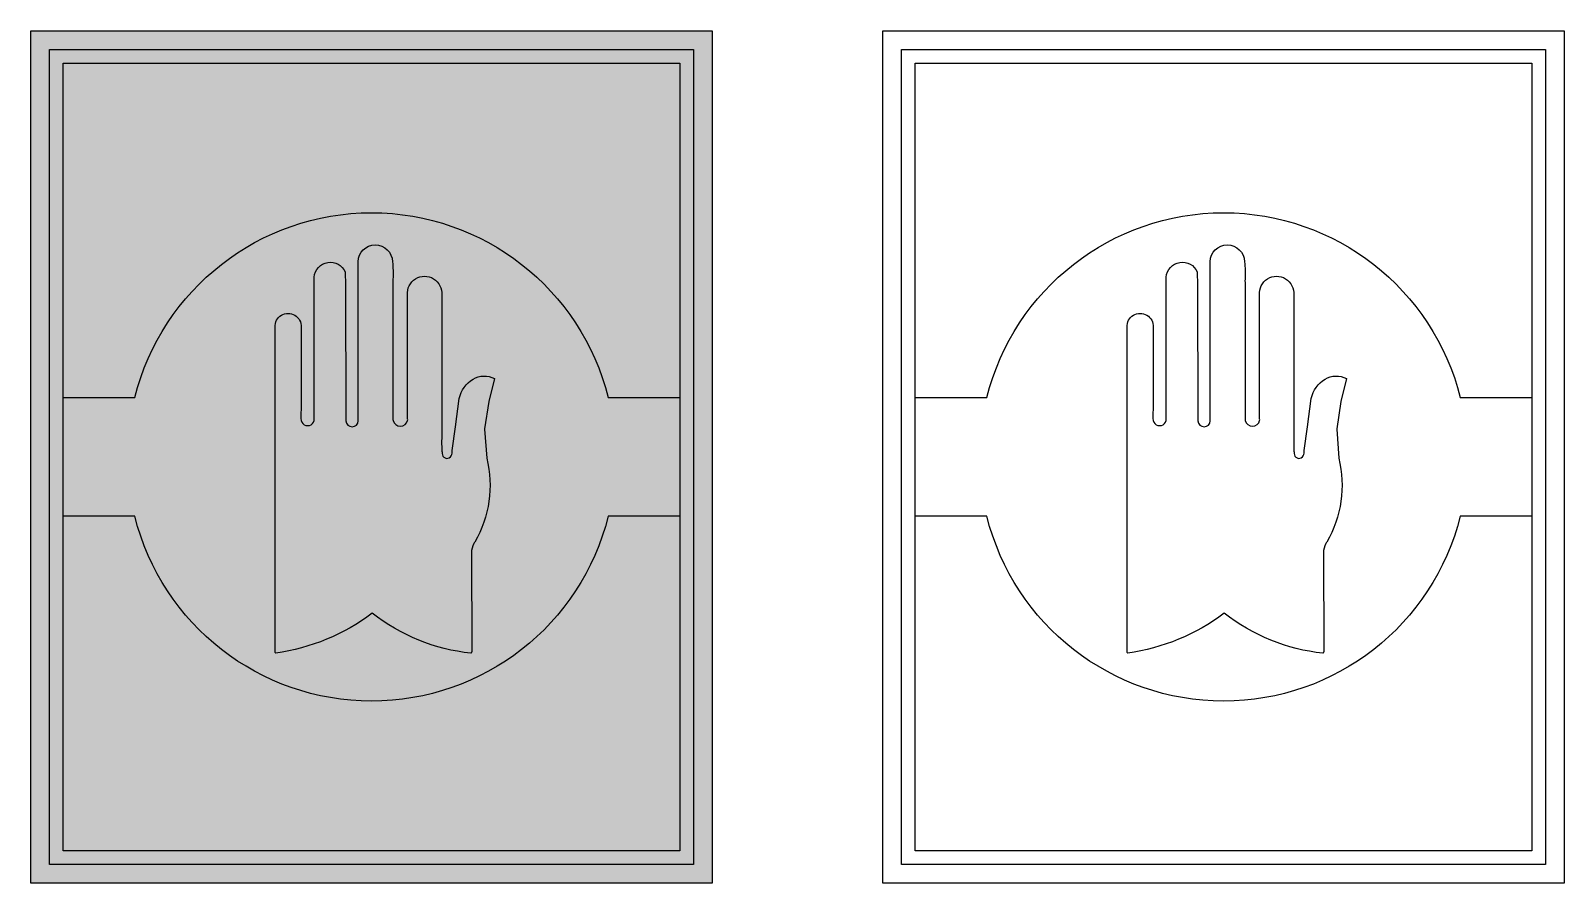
# Model space of a CAD drawing. Extents: x -500 to 400, y 0 to 500.
import ezdxf

# ---------------------------------------------------------------- set-up
doc = ezdxf.new("R2010")
doc.units = 0
doc.header["$MEASUREMENT"] = 0

msp = doc.modelspace()

# ---------------------------------------------------------------- hatches: boundary and pattern name
h = msp.add_hatch(color=1)
h.paths.add_polyline_path([(-500, 0), (-500, 500), (-100, 500), (-100, 0)])
h.paths.add_polyline_path([(-489, 11), (-489, 489), (-111, 489), (-111, 11)], flags=16)
edge = h.paths.add_edge_path(flags=0)
edge.add_line((-480.9814, 250.037), (-480.9814, 284.84))
edge.add_line((-480.9814, 284.84), (-438.8643, 284.84))
edge.add_arc((-299.9631499999999, 250.0374105515358), 143.1947963567142, 14.06625038565619, 165.9337496143438, ccw=False)
edge.add_line((-161.062, 284.84), (-118.981, 284.84))
edge.add_line((-118.981, 284.84), (-118.981, 250.037))
edge.add_line((-118.981, 250.037), (-118.981, 215.234))
edge.add_line((-118.981, 215.234), (-161.062, 215.234))
edge.add_arc((-299.9631499999999, 250.0365894484642), 143.1947963567142, 194.0662503856562, 345.9337496143438, ccw=False)
edge.add_line((-438.8643, 215.234), (-480.9814, 215.234))
edge.add_line((-480.9814, 215.234), (-480.9814, 250.037))
edge = h.paths.add_edge_path(flags=0)
edge.add_line((-341.288, 326.135), (-341.288, 313.734))
edge.add_line((-341.288, 313.734), (-341.288, 281.135))
edge.add_line((-341.288, 281.135), (-341.388, 272.534))
edge.add_arc((-337.488, 272.2952133011946), 3.907303301194653, 176.4963045948253, 363.5036954051747)
edge.add_arc((-338.796879020373, 272.634), 5.209838831373047, 358.9001713839986, 361.0998286160014)
edge.add_line((-333.588, 272.734), (-333.588, 275.334))
edge.add_line((-333.588, 275.334), (-333.688, 350.135))
edge.add_line((-333.688, 350.135), (-333.688, 354.534))
edge.add_arc((-323.0370194569784, 355.034), 10.6627100930216, 177.3122781294108, 182.6877218705892, ccw=False)
edge.add_arc((-324.1461459599763, 354.6436903558552), 9.583299524880484, 23.950471256162928, 174.6694090938093, ccw=False)
edge.add_line((-315.388, 358.534), (-315.288, 350.734))
edge.add_line((-315.288, 350.734), (-314.9880000000001, 272.734))
edge.add_line((-314.9880000000001, 272.734), (-314.9880000000001, 271.435))
edge.add_arc((-312.0071110872435, 271.3345), 2.982582599056596, 178.0690170847474, 181.9309829152537)
edge.add_arc((-311.388, 271.3128428570692), 3.600863257069198, 181.2546224776216, 358.7453775223784)
edge.add_arc((-309.9432355214993, 271.284), 2.15581542649932, 358.6710152269934, 361.3289847730081)
edge.add_line((-307.788, 271.334), (-307.888, 275.334))
edge.add_line((-307.888, 275.334), (-307.888, 281.834))
edge.add_line((-307.888, 281.834), (-307.888, 364.534))
edge.add_arc((-297.788, 364.2742828956767), 10.10333870432337, 1.4730114206076905, 178.5269885793923, ccw=False)
edge.add_arc((-351.3990059183543, 357.5239707014074), 64.09549739174902, -2.942239557993787, 6.278914454579876, ccw=False)
edge.add_arc((-196.8109534896786, 353.284), 90.58202831982139, 179.3990862268151, 180.6009137731849)
edge.add_line((-287.388, 352.334), (-287.388, 288.935))
edge.add_line((-287.388, 288.935), (-287.388, 287.935))
edge.add_line((-287.388, 287.935), (-287.388, 287.635))
edge.add_line((-287.388, 287.635), (-287.388, 286.034))
edge.add_line((-287.388, 286.034), (-287.388, 272.635))
edge.add_arc((-283.3541059369497, 272.290717837283), 4.048559190561252, 175.1217788111965, 193.6688963695621)
edge.add_arc((-283.0507860774201, 272.4605560205005), 4.384416756312206, 194.8888939750489, 346.4726592964153)
edge.add_arc((-282.384008632387, 271.8845), 3.623993423586941, 352.8750005792464, 367.1249994207536)
edge.add_line((-278.788, 272.334), (-278.788, 289.135))
edge.add_line((-278.788, 289.135), (-278.788, 289.435))
edge.add_line((-278.788, 289.435), (-278.888, 343.435))
edge.add_arc((-264.301646501918, 344.2345), 14.60824796548202, 176.8626713599858, 183.1373286400144, ccw=False)
edge.add_arc((-268.838, 345.92814823149), 10.08969776851006, -5.084217200842716, 185.0842172008427, ccw=False)
edge.add_line((-258.788, 345.034), (-258.788, 262.834))
edge.add_line((-258.788, 262.834), (-258.788, 261.034))
edge.add_arc((-191.8915733929767, 258.6170356853976), 66.94007476308128, 177.9308065945282, 183.754241926953)
edge.add_arc((-237.616358789237, 254.9483077114579), 21.08374489557712, 181.9415265576045, 189.8707556699347)
edge.add_arc((-255.6815161156111, 251.9568603313702), 2.777230636596713, 192.9601842444566, 333.8759264451876)
edge.add_arc((-261.3301667959601, 253.9179677669601), 8.742570038282581, 338.6421788697325, 359.4496958434701)
edge.add_line((-252.588, 253.834), (-250.788, 267.734))
edge.add_line((-250.788, 267.734), (-248.488, 284.334))
edge.add_arc((-231.7176552618991, 280.8671836228106), 17.12493148680888, 120.4176560176493, 168.3201654347619, ccw=False)
edge.add_arc((-233.7354833624874, 284.7023956574971), 12.79757068048833, 62.30690493934139, 121.3206155549104, ccw=False)
edge.add_line((-227.788, 296.034), (-231.188, 282.635))
edge.add_line((-231.188, 282.635), (-233.588, 266.534))
edge.add_arc((-230.7044621287979, 266.434), 2.885271331202067, 178.0138000882818, 181.9861999117171)
edge.add_line((-233.588, 266.334), (-232.388, 249.234))
edge.add_arc((-296.1522500806092, 233.2763196004861), 65.73071695999901, -30.27815206912618, 14.050296349936389, ccw=False)
edge.add_arc((-232.4913770228308, 194.892076263816), 8.663235988512563, 142.7573189032071, 149.9212657727301)
edge.add_arc((-229.1798587578338, 193.5546549565396), 12.20945851515502, 152.2794579441616, 179.1583505838973)
edge.add_line((-241.388, 193.734), (-241.088, 136.834))
edge.add_line((-241.088, 136.834), (-241.088, 136.635))
edge.add_arc((-247.4819244026487, 137.5959811006622), 6.465736921853303, 340.47486289713447, 351.4526501670114, ccw=False)
edge.add_arc((-244.7270938062497, 136.9708650777366), 3.67538147461545, 331.7989253962215, 335.2992419855726, ccw=False)
edge.add_arc((-242.2984835924523, 135.1845), 0.8119937830023279, -3.4949783171023228, 3.4949783171002196, ccw=False)
edge.add_arc((-242.3765011549338, 135.8235011549338), 1.124040987982119, 307.77216941351105, 322.22783058648895, ccw=False)
edge.add_arc((-229.7169716653035, 247.5074485352735), 113.2071627089775, 231.8883274906696, 263.92994122446134, ccw=False)
edge.add_arc((-372.5291694895668, 254.7080991243743), 120.7846174871507, 277.77549416517087, 307.14933479457414, ccw=False)
edge.add_arc((-354.8759194164861, 137.200107444685), 2.532504080856313, 227.4648353318885, 238.795369376419, ccw=False)
edge.add_line((-356.588, 135.334), (-356.4880000000001, 152.034))
edge.add_line((-356.4880000000001, 152.034), (-356.4880000000001, 286.135))
edge.add_line((-356.4880000000001, 286.135), (-356.588, 326.135))
edge.add_arc((-348.938, 326.586285066268), 7.663299433731936, -3.376052069660716, 183.3760520696607, ccw=False)
h = msp.add_hatch(color=7)
h.paths.add_polyline_path([(-489, 11), (-489, 489), (-111, 489), (-111, 11)])
h.paths.add_polyline_path([(-481, 19), (-481, 481), (-119, 481), (-119, 19)], flags=16)
h = msp.add_hatch(color=2)
h.paths.add_polyline_path([(-481, 19), (-481, 481), (-119, 481), (-119, 19)])
edge = h.paths.add_edge_path()
edge.add_line((-480.9814, 250.037), (-480.9814, 284.84))
edge.add_line((-480.9814, 284.84), (-438.8643, 284.84))
edge.add_arc((-299.9631499999999, 250.0374105515358), 143.1947963567142, 14.06625038565619, 165.9337496143438, ccw=False)
edge.add_line((-161.062, 284.84), (-118.981, 284.84))
edge.add_line((-118.981, 284.84), (-118.981, 250.037))
edge.add_line((-118.981, 250.037), (-118.981, 215.234))
edge.add_line((-118.981, 215.234), (-161.062, 215.234))
edge.add_arc((-299.9631499999999, 250.0365894484642), 143.1947963567142, 194.0662503856562, 345.9337496143438, ccw=False)
edge.add_line((-438.8643, 215.234), (-480.9814, 215.234))
edge.add_line((-480.9814, 215.234), (-480.9814, 250.037))
edge = h.paths.add_edge_path(flags=16)
edge.add_line((-341.288, 326.135), (-341.288, 313.734))
edge.add_line((-341.288, 313.734), (-341.288, 281.135))
edge.add_line((-341.288, 281.135), (-341.388, 272.534))
edge.add_arc((-337.488, 272.2952133011946), 3.907303301194653, 176.4963045948253, 363.5036954051747)
edge.add_arc((-338.796879020373, 272.634), 5.209838831373047, 358.9001713839986, 361.0998286160014)
edge.add_line((-333.588, 272.734), (-333.588, 275.334))
edge.add_line((-333.588, 275.334), (-333.688, 350.135))
edge.add_line((-333.688, 350.135), (-333.688, 354.534))
edge.add_arc((-323.0370194569784, 355.034), 10.6627100930216, 177.3122781294108, 182.6877218705892, ccw=False)
edge.add_arc((-324.1461459599763, 354.6436903558552), 9.583299524880484, 23.950471256162928, 174.6694090938093, ccw=False)
edge.add_line((-315.388, 358.534), (-315.288, 350.734))
edge.add_line((-315.288, 350.734), (-314.9880000000001, 272.734))
edge.add_line((-314.9880000000001, 272.734), (-314.9880000000001, 271.435))
edge.add_arc((-312.0071110872435, 271.3345), 2.982582599056596, 178.0690170847474, 181.9309829152537)
edge.add_arc((-311.388, 271.3128428570692), 3.600863257069198, 181.2546224776216, 358.7453775223784)
edge.add_arc((-309.9432355214993, 271.284), 2.15581542649932, 358.6710152269934, 361.3289847730081)
edge.add_line((-307.788, 271.334), (-307.888, 275.334))
edge.add_line((-307.888, 275.334), (-307.888, 281.834))
edge.add_line((-307.888, 281.834), (-307.888, 364.534))
edge.add_arc((-297.788, 364.2742828956767), 10.10333870432337, 1.4730114206076905, 178.5269885793923, ccw=False)
edge.add_arc((-351.3990059183543, 357.5239707014074), 64.09549739174902, -2.942239557993787, 6.278914454579876, ccw=False)
edge.add_arc((-196.8109534896786, 353.284), 90.58202831982139, 179.3990862268151, 180.6009137731849)
edge.add_line((-287.388, 352.334), (-287.388, 288.935))
edge.add_line((-287.388, 288.935), (-287.388, 287.935))
edge.add_line((-287.388, 287.935), (-287.388, 287.635))
edge.add_line((-287.388, 287.635), (-287.388, 286.034))
edge.add_line((-287.388, 286.034), (-287.388, 272.635))
edge.add_arc((-283.3541059369497, 272.290717837283), 4.048559190561252, 175.1217788111965, 193.6688963695621)
edge.add_arc((-283.0507860774201, 272.4605560205005), 4.384416756312206, 194.8888939750489, 346.4726592964153)
edge.add_arc((-282.384008632387, 271.8845), 3.623993423586941, 352.8750005792464, 367.1249994207536)
edge.add_line((-278.788, 272.334), (-278.788, 289.135))
edge.add_line((-278.788, 289.135), (-278.788, 289.435))
edge.add_line((-278.788, 289.435), (-278.888, 343.435))
edge.add_arc((-264.301646501918, 344.2345), 14.60824796548202, 176.8626713599858, 183.1373286400144, ccw=False)
edge.add_arc((-268.838, 345.92814823149), 10.08969776851006, -5.084217200842716, 185.0842172008427, ccw=False)
edge.add_line((-258.788, 345.034), (-258.788, 262.834))
edge.add_line((-258.788, 262.834), (-258.788, 261.034))
edge.add_arc((-191.8915733929767, 258.6170356853976), 66.94007476308128, 177.9308065945282, 183.754241926953)
edge.add_arc((-237.616358789237, 254.9483077114579), 21.08374489557712, 181.9415265576045, 189.8707556699347)
edge.add_arc((-255.6815161156111, 251.9568603313702), 2.777230636596713, 192.9601842444566, 333.8759264451876)
edge.add_arc((-261.3301667959601, 253.9179677669601), 8.742570038282581, 338.6421788697325, 359.4496958434701)
edge.add_line((-252.588, 253.834), (-250.788, 267.734))
edge.add_line((-250.788, 267.734), (-248.488, 284.334))
edge.add_arc((-231.7176552618991, 280.8671836228106), 17.12493148680888, 120.4176560176493, 168.3201654347619, ccw=False)
edge.add_arc((-233.7354833624874, 284.7023956574971), 12.79757068048833, 62.30690493934139, 121.3206155549104, ccw=False)
edge.add_line((-227.788, 296.034), (-231.188, 282.635))
edge.add_line((-231.188, 282.635), (-233.588, 266.534))
edge.add_arc((-230.7044621287979, 266.434), 2.885271331202067, 178.0138000882818, 181.9861999117171)
edge.add_line((-233.588, 266.334), (-232.388, 249.234))
edge.add_arc((-296.1522500806092, 233.2763196004861), 65.73071695999901, -30.27815206912618, 14.050296349936389, ccw=False)
edge.add_arc((-232.4913770228308, 194.892076263816), 8.663235988512563, 142.7573189032071, 149.9212657727301)
edge.add_arc((-229.1798587578338, 193.5546549565396), 12.20945851515502, 152.2794579441616, 179.1583505838973)
edge.add_line((-241.388, 193.734), (-241.088, 136.834))
edge.add_line((-241.088, 136.834), (-241.088, 136.635))
edge.add_arc((-247.4819244026487, 137.5959811006622), 6.465736921853303, 340.47486289713447, 351.4526501670114, ccw=False)
edge.add_arc((-244.7270938062497, 136.9708650777366), 3.67538147461545, 331.7989253962215, 335.2992419855726, ccw=False)
edge.add_arc((-242.2984835924523, 135.1845), 0.8119937830023279, -3.4949783171023228, 3.4949783171002196, ccw=False)
edge.add_arc((-242.3765011549338, 135.8235011549338), 1.124040987982119, 307.77216941351105, 322.22783058648895, ccw=False)
edge.add_arc((-229.7169716653035, 247.5074485352735), 113.2071627089775, 231.8883274906696, 263.92994122446134, ccw=False)
edge.add_arc((-372.5291694895668, 254.7080991243743), 120.7846174871507, 277.77549416517087, 307.14933479457414, ccw=False)
edge.add_arc((-354.8759194164861, 137.200107444685), 2.532504080856313, 227.4648353318885, 238.795369376419, ccw=False)
edge.add_line((-356.588, 135.334), (-356.4880000000001, 152.034))
edge.add_line((-356.4880000000001, 152.034), (-356.4880000000001, 286.135))
edge.add_line((-356.4880000000001, 286.135), (-356.588, 326.135))
edge.add_arc((-348.938, 326.586285066268), 7.663299433731936, -3.376052069660716, 183.3760520696607, ccw=False)

# ---------------------------------------------------------------- linework, layer by layer
at = {"color": 1}
msp.add_lwpolyline([(-500, 0), (-500, 500), (-100, 500), (-100, 0)], close=True, dxfattribs=at)
for points in [[(0, 0), (0, 500), (400, 500), (400, 0)], [(-489, 11), (-489, 489), (-111, 489), (-111, 11)], [(11, 11), (11, 489), (389, 489), (389, 11)], [(19, 19), (19, 481), (381, 481), (381, 19)]]:
    msp.add_lwpolyline(points, close=True)
at = {"color": 2}
msp.add_lwpolyline([(-481, 19), (-481, 481), (-119, 481), (-119, 19)], close=True, dxfattribs=at)
at = {"color": 1}
for points in [[(-480.9814, 250.037), (-480.9814, 284.84), (-438.8643, 284.84, -0.780355), (-161.062, 284.84), (-118.981, 284.84), (-118.981, 250.037), (-118.981, 215.234), (-161.062, 215.234, -0.780355), (-438.8643, 215.234), (-480.9814, 215.234)], [(-341.288, 326.135), (-341.288, 313.734), (-341.288, 281.135), (-341.388, 272.534, 1.0631), (-333.588, 272.534, 0.00959811), (-333.588, 272.734), (-333.588, 275.334), (-333.688, 350.135), (-333.688, 354.534, -0.0234591), (-333.688, 355.534, -0.772323), (-315.388, 358.534), (-315.288, 350.734), (-314.9880000000001, 272.734), (-314.9880000000001, 271.435, 0.0168526), (-314.9880000000001, 271.234, 0.978339), (-307.788, 271.234, 0.0115981), (-307.788, 271.334), (-307.888, 275.334), (-307.888, 281.834), (-307.888, 364.534, -0.974616), (-287.688, 364.534, -0.0402566), (-287.388, 354.234, 0.00524401), (-287.388, 352.334), (-287.388, 288.935), (-287.388, 287.935), (-287.388, 287.635), (-287.388, 286.034), (-287.388, 272.635, 0.08110419999999999), (-287.288, 271.334, 0.778365), (-278.788, 271.435, 0.0622576), (-278.788, 272.334), (-278.788, 289.135), (-278.788, 289.435), (-278.888, 343.435, -0.0273852), (-278.888, 345.034, -1.09292), (-258.788, 345.034), (-258.788, 262.834), (-258.788, 261.034, 0.025415), (-258.688, 254.234, 0.0346116), (-258.388, 251.334, 0.706179), (-253.188, 250.734, 0.09104019999999999), (-252.588, 253.834), (-250.788, 267.734), (-248.488, 284.334, -0.212112), (-240.388, 295.635, -0.263342), (-227.788, 296.034), (-231.188, 282.635), (-233.588, 266.534, 0.0173346), (-233.588, 266.334), (-232.388, 249.234, -0.195868), (-239.388, 200.135, 0.0312688), (-239.988, 199.234, 0.117822), (-241.388, 193.734), (-241.088, 136.834), (-241.088, 136.635, -0.04793630000000001), (-241.388, 135.435, -0.0152742), (-241.488, 135.234, -0.0305089), (-241.488, 135.135, -0.0631585), (-241.688, 134.935, -0.140726), (-299.588, 158.435, -0.128874), (-356.188, 135.034, -0.0494791), (-356.588, 135.334), (-356.4880000000001, 152.034), (-356.4880000000001, 286.135), (-356.588, 326.135, -1.06073)]]:
    msp.add_lwpolyline(points, format="xyb", close=True, dxfattribs=at)
for points in [[(19.0186, 250.037), (19.0186, 284.84), (61.1357, 284.84, -0.780355), (338.938, 284.84), (381.019, 284.84), (381.019, 250.037), (381.019, 215.234), (338.938, 215.234, -0.780355), (61.1357, 215.234), (19.0186, 215.234)], [(158.712, 326.135), (158.712, 313.734), (158.712, 281.135), (158.612, 272.534, 1.0631), (166.412, 272.534, 0.00959811), (166.412, 272.734), (166.412, 275.334), (166.312, 350.135), (166.312, 354.534, -0.0234591), (166.312, 355.534, -0.772323), (184.612, 358.534), (184.712, 350.734), (185.012, 272.734), (185.012, 271.435, 0.0168526), (185.012, 271.234, 0.978339), (192.212, 271.234, 0.0115981), (192.212, 271.334), (192.112, 275.334), (192.112, 281.834), (192.112, 364.534, -0.974616), (212.312, 364.534, -0.0402566), (212.612, 354.234, 0.00524401), (212.612, 352.334), (212.612, 288.935), (212.612, 287.935), (212.612, 287.635), (212.612, 286.034), (212.612, 272.635, 0.08110419999999999), (212.712, 271.334, 0.778365), (221.212, 271.435, 0.0622576), (221.212, 272.334), (221.212, 289.135), (221.212, 289.435), (221.112, 343.435, -0.0273852), (221.112, 345.034, -1.09292), (241.212, 345.034), (241.212, 262.834), (241.212, 261.034, 0.025415), (241.312, 254.234, 0.0346116), (241.612, 251.334, 0.706179), (246.812, 250.734, 0.09104019999999999), (247.412, 253.834), (249.212, 267.734), (251.512, 284.334, -0.212112), (259.612, 295.635, -0.263342), (272.212, 296.034), (268.812, 282.635), (266.412, 266.534, 0.0173346), (266.412, 266.334), (267.612, 249.234, -0.195868), (260.612, 200.135, 0.0312688), (260.012, 199.234, 0.117822), (258.612, 193.734), (258.912, 136.834), (258.912, 136.635, -0.04793630000000001), (258.612, 135.435, -0.0152742), (258.512, 135.234, -0.0305089), (258.512, 135.135, -0.0631585), (258.312, 134.935, -0.140726), (200.412, 158.435, -0.128874), (143.812, 135.034, -0.0494791), (143.412, 135.334), (143.512, 152.034), (143.512, 286.135), (143.412, 326.135, -1.06073)]]:
    msp.add_lwpolyline(points, format="xyb", close=True)

doc.saveas('drawing.dxf')
